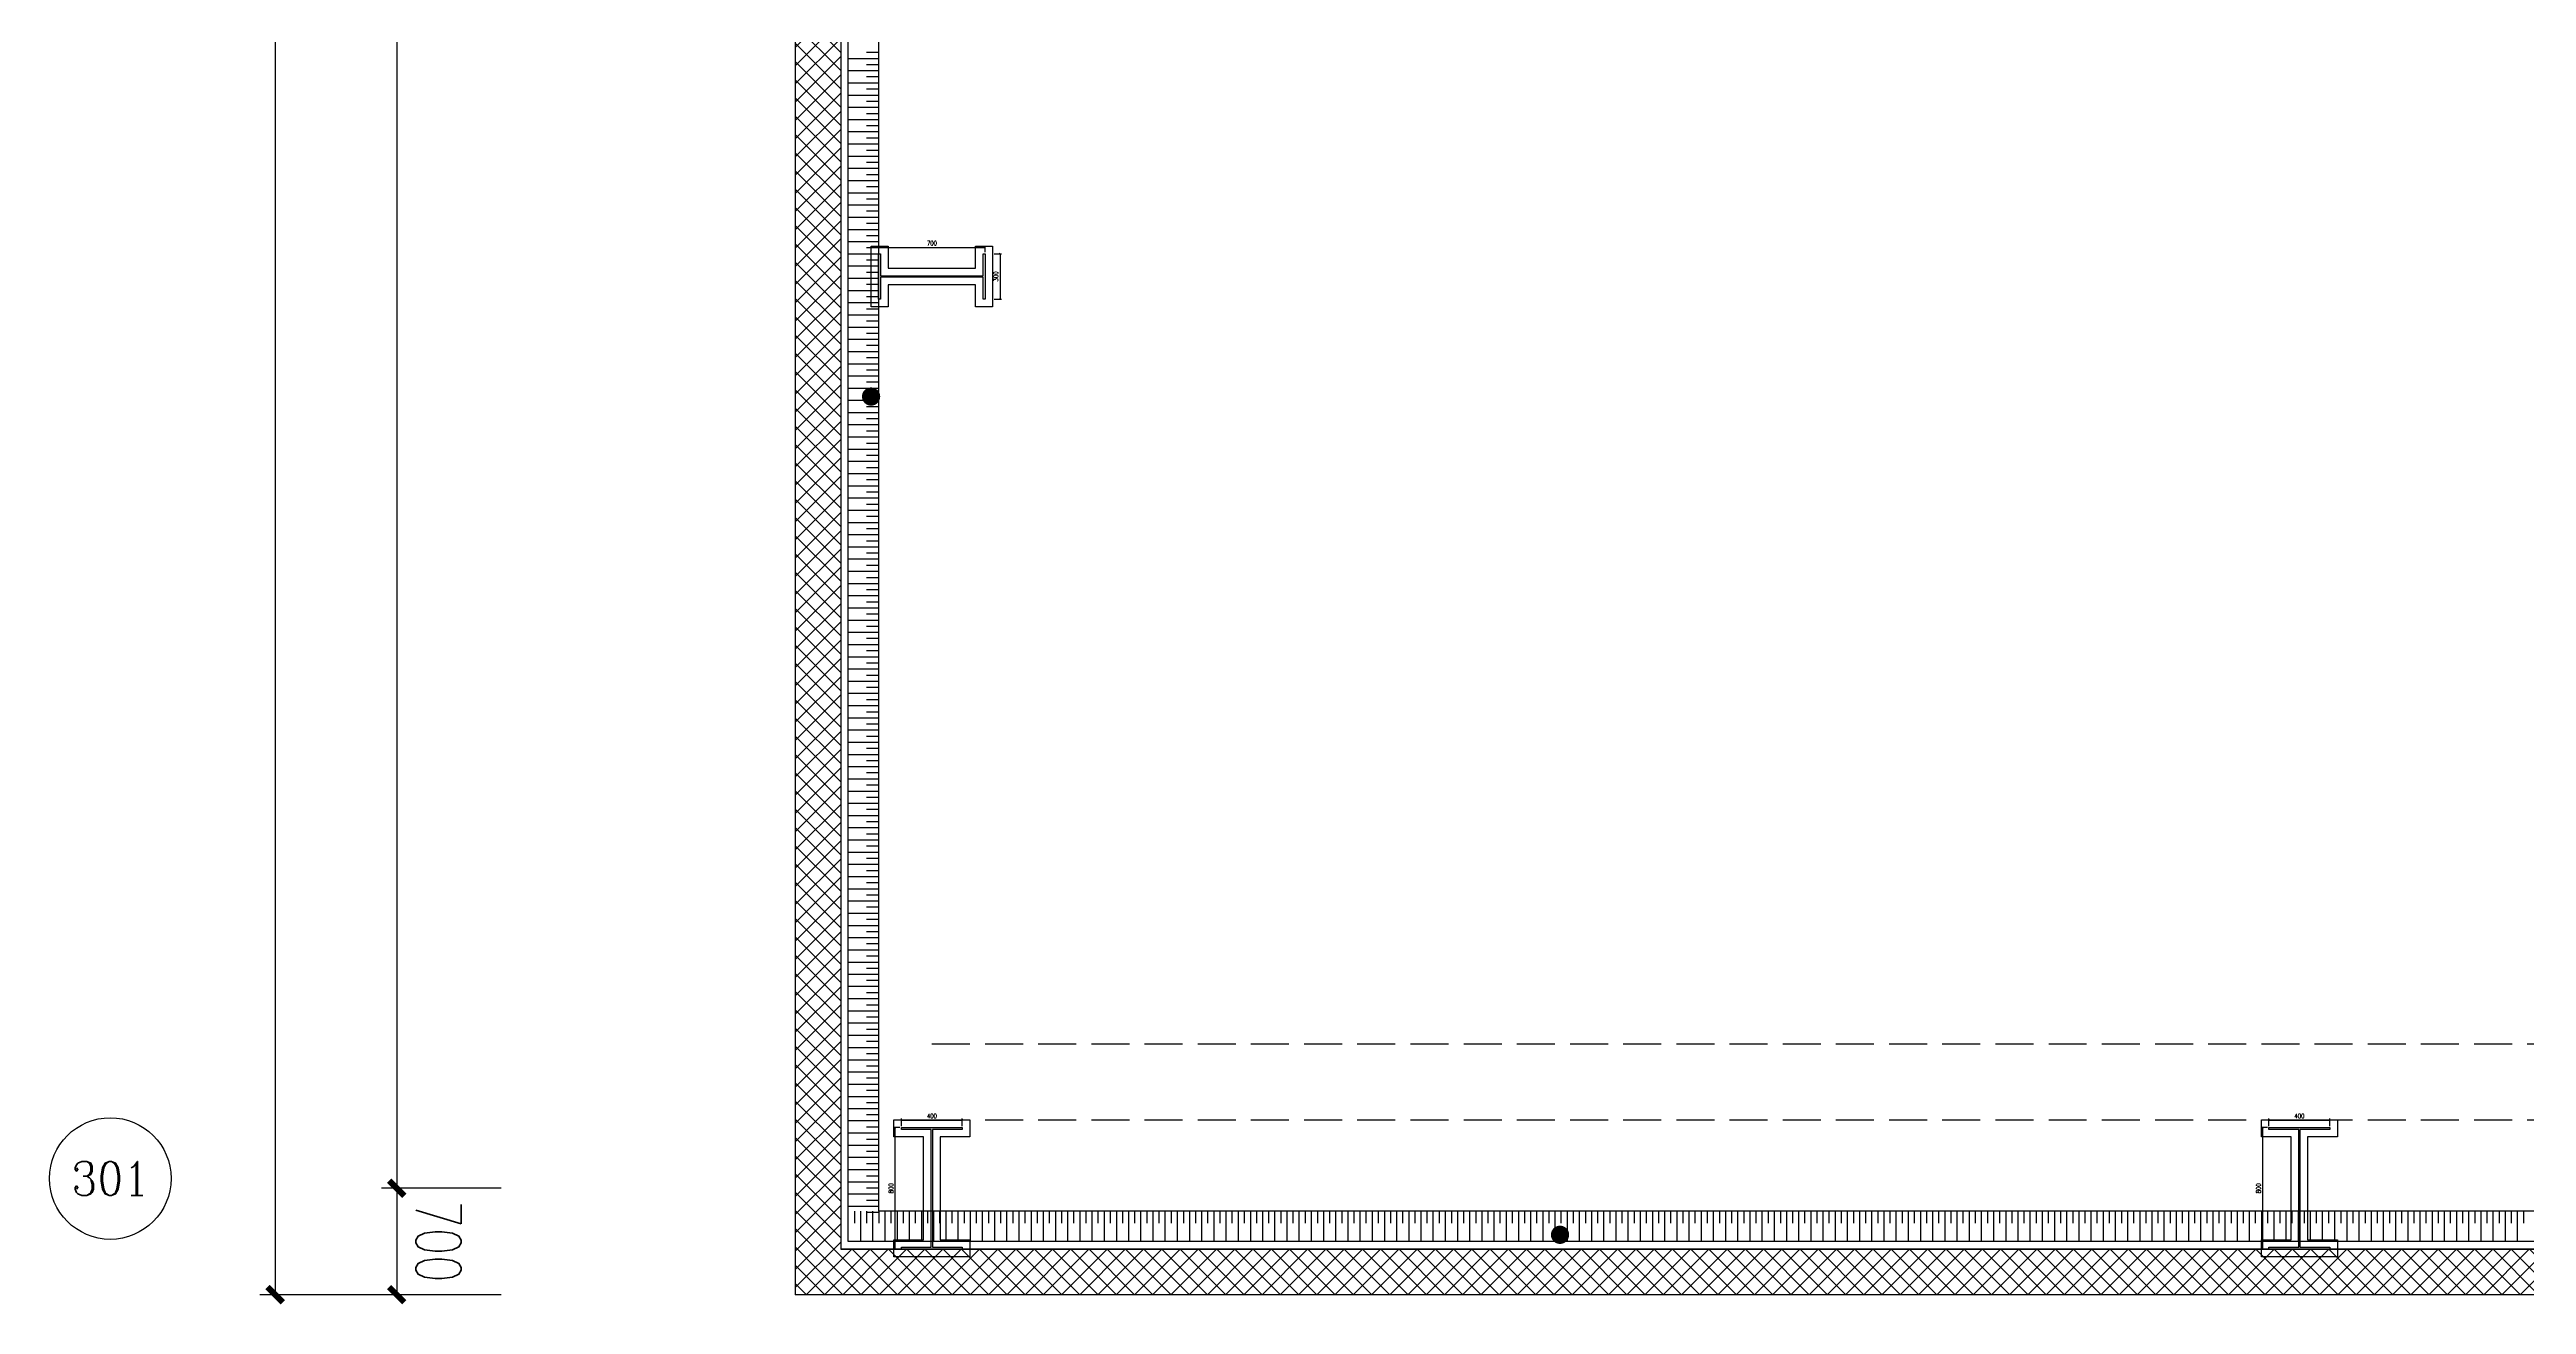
# Model space of a CAD drawing. Extents: x -474411 to 577939, y 0 to 1014176.
# Drawn here: x -318661 to -302360, y 548156 to 556413 of the extents above; entities that cross this region are included whole.
import ezdxf
from ezdxf.enums import TextEntityAlignment as Align

# ---------------------------------------------------------------- set-up
doc = ezdxf.new("R2010")
doc.units = 0
doc.header["$LTSCALE"] = 1000
doc.header["$MEASUREMENT"] = 0
doc.linetypes.add('DASH', pattern=[0.35, 0.25, -0.1])
doc.layers.get('Defpoints').update_dxf_attribs({"color": 210})
for name, color, linetype in [('A-AXIS-D', 1, 'Continuous'), ('A-AXIS-DP', 126, 'Continuous'), ('A-HATCH-2', 251, 'Continuous'), ('A-LIN-V', 9, 'Continuous'), ('A-WINDOW', 140, 'Continuous'), ('AS-COLN', 6, 'Continuous'), ('AS-WALL', 40, 'Continuous'), ('AS-结构边线层', 200, 'Continuous'), ('DIM_SYMB', 3, 'Continuous'), ('PUB_HATCH', 8, 'Continuous'), ('PUB_TEXT', 7, 'Continuous')]:
    doc.layers.add(name, color=color, linetype=linetype)
doc.styles.add('_TCH_AXIS', font='COMPLEX', dxfattribs={"bigfont": 'GBCBIG'})
doc.styles.add('_TCH_DIM_T3', font='SIMPLEX', dxfattribs={"width": 0.705882, "bigfont": 'GBCBIG'})
doc.styles.add('A-DIM_T3', font='SIMPLEX', dxfattribs={"width": 0.705882, "bigfont": 'GBCBIG'})
doc.dimstyles.new('_TCH_ARCH&&10', dxfattribs={"dimtxt": 29.75, "dimasz": 10, "dimexe": 10, "dimexo": 10, "dimgap": 12.625, "dimtad": 1, "dimdec": 0, "dimzin": 0, "dimdsep": 46, "dimtxsty": '_TCH_DIM_T3', "dimblk": 'ARCHTICK', "dimcen": 0.09, "dimclrt": 7, "dimazin": 2, "dimtfac": 1, "dimtdec": 0, "dimtix": 1, "dimtmove": 2, "dimatfit": 3, "dimfxl": 0, "dimtolj": 1, "dimtzin": 0, "dimarcsym": 0})
doc.dimstyles.new('A-DIM&&100', dxfattribs={"dimtxt": 297.5, "dimasz": 100, "dimexe": 100, "dimexo": 100, "dimgap": 126.25, "dimtad": 1, "dimdec": 0, "dimzin": 0, "dimdsep": 46, "dimtxsty": 'A-DIM_T3', "dimblk": 'ARCHTICK', "dimcen": 0.09, "dimclrt": 7, "dimazin": 2, "dimtfac": 1, "dimtdec": 0, "dimtix": 1, "dimtmove": 2, "dimatfit": 3, "dimfxl": 0, "dimtolj": 1, "dimtzin": 0, "dimarcsym": 0})
pattern_1 = [(45, (60, 0), (-60.000061, 60.000061), []), (135, (60, 0), (-60.000061, -60.000061), [])]

# ---------------------------------------------------------------- blocks, each defined once
blk = doc.blocks.new('43243')
at = {"layer": 'AS-结构边线层', "color": 8}
blk.add_lwpolyline([(-295987, 621120), (-313454, 567286), (-313454, 548520), (-281454, 548520), (-281454, 549070), (-279354, 549070), (-279354, 548520), (-277514, 548520), (-277514, 548350), (-263994, 548350), (-263994, 548520), (-254454, 548520), (-254454, 549070), (-252354, 549070)], dxfattribs=at)
blk = doc.blocks.new('4324324')
at = {"layer": 'A-HATCH-2', "linetype": 'DASH'}
for p, q in [((-312854, 549870), (-138054, 549870)), ((-312854, 549370), (-138054, 549370))]:
    blk.add_line(p, q, dxfattribs=at)
blk = doc.blocks.new('_ArchTick')
at = {"color": 0, "linetype": 'ByBlock', "const_width": 0.4}
blk.add_lwpolyline([(-0.5, -0.5), (0.5, 0.5)], dxfattribs=at)
blk = doc.blocks.new('*D1325')
at = {"layer": 'A-AXIS-DP', "color": 0, "lineweight": -2}
for p, q in [((-304054, 549330), (-304054, 549379)), ((-304054, 549369), (-303654, 549369)), ((-303654, 549330), (-303654, 549379))]:
    blk.add_line(p, q, dxfattribs=at)
at = {"layer": 'Defpoints', "color": 0}
for p in [(-303654, 549369), (-304054, 549320), (-303654, 549320)]:
    blk.add_point(p, dxfattribs=at)
at = {"layer": 'A-AXIS-DP', "color": 0, "lineweight": -2, "xscale": 10, "yscale": 10, "zscale": 10, "rotation": 180}
blk.add_blockref('_ArchTick', (-304054, 549369), dxfattribs=at)
at = {"layer": 'A-AXIS-DP', "color": 0, "lineweight": -2, "xscale": 10, "yscale": 10, "zscale": 10}
blk.add_blockref('_ArchTick', (-303654, 549369), dxfattribs=at)
at = {"layer": 'A-AXIS-DP', "color": 7, "insert": (-303854, 549396), "char_height": 29.8, "attachment_point": 5, "style": '_TCH_DIM_T3'}
blk.add_mtext('\\A1;400', dxfattribs=at)
blk = doc.blocks.new('*D1326')
at = {"layer": 'A-AXIS-DP', "color": 0, "lineweight": -2}
for p, q in [((-304064, 549320), (-304105, 549320)), ((-304095, 548520), (-304095, 549320)), ((-304064, 548520), (-304105, 548520))]:
    blk.add_line(p, q, dxfattribs=at)
at = {"layer": 'Defpoints', "color": 0}
for p in [(-304095, 549320), (-304054, 549320), (-304054, 548520)]:
    blk.add_point(p, dxfattribs=at)
at = {"layer": 'A-AXIS-DP', "color": 0, "lineweight": -2, "xscale": 10, "yscale": 10, "zscale": 10}
for p, rotation in [((-304095, 549320), 90), ((-304095, 548520), 270)]:
    blk.add_blockref('_ArchTick', p, dxfattribs=dict(at, rotation=rotation))
at = {"layer": 'A-AXIS-DP', "color": 7, "insert": (-304123, 548920), "char_height": 29.8, "attachment_point": 5, "rotation": 90, "style": '_TCH_DIM_T3'}
blk.add_mtext('\\A1;800', dxfattribs=at)
blk = doc.blocks.new('*D1329')
at = {"layer": 'A-AXIS-DP', "color": 0, "lineweight": -2}
for p, q in [((-313054, 549330), (-313054, 549379)), ((-313054, 549369), (-312654, 549369)), ((-312654, 549330), (-312654, 549379))]:
    blk.add_line(p, q, dxfattribs=at)
at = {"layer": 'Defpoints', "color": 0}
for p in [(-312654, 549369), (-313054, 549320), (-312654, 549320)]:
    blk.add_point(p, dxfattribs=at)
at = {"layer": 'A-AXIS-DP', "color": 0, "lineweight": -2, "xscale": 10, "yscale": 10, "zscale": 10, "rotation": 180}
blk.add_blockref('_ArchTick', (-313054, 549369), dxfattribs=at)
at = {"layer": 'A-AXIS-DP', "color": 0, "lineweight": -2, "xscale": 10, "yscale": 10, "zscale": 10}
blk.add_blockref('_ArchTick', (-312654, 549369), dxfattribs=at)
at = {"layer": 'A-AXIS-DP', "color": 7, "insert": (-312854, 549396), "char_height": 29.8, "attachment_point": 5, "style": '_TCH_DIM_T3'}
blk.add_mtext('\\A1;400', dxfattribs=at)
blk = doc.blocks.new('*D1330')
at = {"layer": 'A-AXIS-DP', "color": 0, "lineweight": -2}
for p, q in [((-313064, 549320), (-313105, 549320)), ((-313095, 548520), (-313095, 549320)), ((-313064, 548520), (-313105, 548520))]:
    blk.add_line(p, q, dxfattribs=at)
at = {"layer": 'Defpoints', "color": 0}
for p in [(-313095, 549320), (-313054, 549320), (-313054, 548520)]:
    blk.add_point(p, dxfattribs=at)
at = {"layer": 'A-AXIS-DP', "color": 0, "lineweight": -2, "xscale": 10, "yscale": 10, "zscale": 10}
for p, rotation in [((-313095, 549320), 90), ((-313095, 548520), 270)]:
    blk.add_blockref('_ArchTick', p, dxfattribs=dict(at, rotation=rotation))
at = {"layer": 'A-AXIS-DP', "color": 7, "insert": (-313123, 548920), "char_height": 29.8, "attachment_point": 5, "rotation": 90, "style": '_TCH_DIM_T3'}
blk.add_mtext('\\A1;800', dxfattribs=at)
blk = doc.blocks.new('*D1351')
at = {"layer": 'A-AXIS-DP', "color": 0, "lineweight": -2}
for p, q in [((-312444, 555070), (-312395, 555070)), ((-312405, 555070), (-312405, 554770)), ((-312444, 554770), (-312395, 554770))]:
    blk.add_line(p, q, dxfattribs=at)
at = {"layer": 'Defpoints', "color": 0}
for p in [(-312454, 555070), (-312454, 554770), (-312405, 554770)]:
    blk.add_point(p, dxfattribs=at)
at = {"layer": 'A-AXIS-DP', "color": 0, "lineweight": -2, "xscale": 10, "yscale": 10, "zscale": 10}
for p, rotation in [((-312405, 555070), 90), ((-312405, 554770), 270)]:
    blk.add_blockref('_ArchTick', p, dxfattribs=dict(at, rotation=rotation))
at = {"layer": 'A-AXIS-DP', "color": 7, "insert": (-312433, 554920), "char_height": 29.8, "attachment_point": 5, "rotation": 90, "style": '_TCH_DIM_T3'}
blk.add_mtext('\\A1;300', dxfattribs=at)
blk = doc.blocks.new('*D1352')
at = {"layer": 'A-AXIS-DP', "color": 0, "lineweight": -2}
for p, q in [((-313204, 555080), (-313204, 555121)), ((-313204, 555111), (-312504, 555111)), ((-312504, 555080), (-312504, 555121))]:
    blk.add_line(p, q, dxfattribs=at)
at = {"layer": 'Defpoints', "color": 0}
for p in [(-313204, 555070), (-312504, 555111), (-312504, 555070)]:
    blk.add_point(p, dxfattribs=at)
at = {"layer": 'A-AXIS-DP', "color": 0, "lineweight": -2, "xscale": 10, "yscale": 10, "zscale": 10, "rotation": 180}
blk.add_blockref('_ArchTick', (-313204, 555111), dxfattribs=at)
at = {"layer": 'A-AXIS-DP', "color": 0, "lineweight": -2, "xscale": 10, "yscale": 10, "zscale": 10}
blk.add_blockref('_ArchTick', (-312504, 555111), dxfattribs=at)
at = {"layer": 'A-AXIS-DP', "color": 7, "insert": (-312854, 555139), "char_height": 29.8, "attachment_point": 5, "style": '_TCH_DIM_T3'}
blk.add_mtext('\\A1;700', dxfattribs=at)
blk = doc.blocks.new('34242343243')
at = {"color": 8}
for p, q in [((-313204, 556393), (-313284, 556393)), ((-313204, 556353), (-313404, 556353)), ((-313204, 556273), (-313404, 556273)), ((-313204, 556313), (-313284, 556313)), ((-313204, 556233), (-313284, 556233)), ((-313204, 556192), (-313404, 556192)), ((-313204, 556112), (-313404, 556112)), ((-313204, 556152), (-313284, 556152)), ((-313204, 556072), (-313284, 556072)), ((-313204, 556032), (-313404, 556032)), ((-313204, 555951), (-313404, 555951)), ((-313204, 555991), (-313284, 555991)), ((-313204, 555911), (-313284, 555911)), ((-313204, 555871), (-313404, 555871)), ((-313204, 555791), (-313404, 555791)), ((-313204, 555831), (-313284, 555831)), ((-313204, 555750), (-313284, 555750)), ((-313204, 555710), (-313404, 555710)), ((-313204, 555630), (-313404, 555630)), ((-313204, 555670), (-313284, 555670)), ((-313204, 555590), (-313284, 555590)), ((-313204, 555550), (-313404, 555550)), ((-313204, 555469), (-313404, 555469)), ((-313204, 555389), (-313404, 555389)), ((-313204, 555509), (-313284, 555509)), ((-313204, 555429), (-313284, 555429)), ((-313204, 555309), (-313404, 555309)), ((-313204, 555228), (-313404, 555228)), ((-313204, 555349), (-313284, 555349)), ((-313204, 555268), (-313284, 555268)), ((-313204, 555148), (-313404, 555148)), ((-313204, 555067), (-313404, 555067)), ((-313204, 555188), (-313284, 555188)), ((-313204, 555108), (-313284, 555108)), ((-313204, 554987), (-313404, 554987)), ((-313204, 554907), (-313404, 554907)), ((-313204, 555027), (-313284, 555027)), ((-313204, 554947), (-313284, 554947)), ((-313204, 554826), (-313404, 554826)), ((-313204, 554746), (-313404, 554746)), ((-313204, 554867), (-313284, 554867)), ((-313204, 554786), (-313284, 554786)), ((-313204, 554666), (-313404, 554666)), ((-313204, 554585), (-313404, 554585)), ((-313204, 554706), (-313284, 554706)), ((-313204, 554626), (-313284, 554626)), ((-313204, 554505), (-313404, 554505)), ((-313204, 554425), (-313404, 554425)), ((-313204, 554545), (-313284, 554545)), ((-313204, 554465), (-313284, 554465)), ((-313204, 554344), (-313404, 554344)), ((-313204, 554264), (-313404, 554264)), ((-313204, 554385), (-313284, 554385)), ((-313204, 554304), (-313284, 554304)), ((-313204, 554184), (-313404, 554184)), ((-313204, 554103), (-313404, 554103)), ((-313204, 554224), (-313284, 554224)), ((-313204, 554143), (-313284, 554143)), ((-313204, 554023), (-313404, 554023)), ((-313204, 553943), (-313404, 553943)), ((-313204, 554063), (-313284, 554063)), ((-313204, 553983), (-313284, 553983)), ((-313204, 553862), (-313404, 553862)), ((-313204, 553782), (-313404, 553782)), ((-313204, 553902), (-313284, 553902)), ((-313204, 553822), (-313284, 553822)), ((-313204, 553702), (-313404, 553702)), ((-313204, 553621), (-313404, 553621)), ((-313204, 553742), (-313284, 553742)), ((-313204, 553661), (-313284, 553661)), ((-313204, 553541), (-313404, 553541)), ((-313204, 553461), (-313404, 553461)), ((-313204, 553581), (-313284, 553581)), ((-313204, 553501), (-313284, 553501)), ((-313204, 553380), (-313404, 553380)), ((-313204, 553300), (-313404, 553300)), ((-313204, 553420), (-313284, 553420)), ((-313204, 553340), (-313284, 553340)), ((-313204, 553219), (-313404, 553219)), ((-313204, 553139), (-313404, 553139)), ((-313204, 553260), (-313284, 553260)), ((-313204, 553179), (-313284, 553179)), ((-313204, 553059), (-313404, 553059)), ((-313204, 552978), (-313404, 552978)), ((-313204, 553099), (-313284, 553099)), ((-313204, 553019), (-313284, 553019)), ((-313204, 552898), (-313404, 552898)), ((-313204, 552818), (-313404, 552818)), ((-313204, 552938), (-313284, 552938)), ((-313204, 552858), (-313284, 552858)), ((-313204, 552737), (-313404, 552737)), ((-313204, 552657), (-313404, 552657)), ((-313204, 552778), (-313284, 552778)), ((-313204, 552697), (-313284, 552697)), ((-313204, 552577), (-313404, 552577)), ((-313204, 552496), (-313404, 552496)), ((-313204, 552617), (-313284, 552617)), ((-313204, 552537), (-313284, 552537)), ((-313204, 552456), (-313284, 552456)), ((-313204, 552416), (-313404, 552416)), ((-313204, 552336), (-313404, 552336)), ((-313204, 552376), (-313284, 552376)), ((-313204, 552295), (-313284, 552295)), ((-313204, 552255), (-313404, 552255)), ((-313204, 552175), (-313404, 552175)), ((-313204, 552215), (-313284, 552215)), ((-313204, 552135), (-313284, 552135)), ((-313204, 552095), (-313404, 552095)), ((-313204, 552014), (-313404, 552014)), ((-313204, 552054), (-313284, 552054)), ((-313204, 551974), (-313284, 551974)), ((-313204, 551934), (-313404, 551934)), ((-313204, 551854), (-313404, 551854)), ((-313204, 551894), (-313284, 551894)), ((-313204, 551813), (-313284, 551813)), ((-313204, 551773), (-313404, 551773)), ((-313204, 551693), (-313404, 551693)), ((-313204, 551733), (-313284, 551733)), ((-313204, 551653), (-313284, 551653)), ((-313204, 551612), (-313404, 551612)), ((-313204, 551532), (-313404, 551532)), ((-313204, 551572), (-313284, 551572)), ((-313204, 551492), (-313284, 551492)), ((-313204, 551452), (-313404, 551452)), ((-313204, 551371), (-313404, 551371)), ((-313204, 551412), (-313284, 551412)), ((-313204, 551331), (-313284, 551331)), ((-313204, 551291), (-313404, 551291)), ((-313204, 551211), (-313404, 551211)), ((-313204, 551251), (-313284, 551251)), ((-313204, 551171), (-313284, 551171)), ((-313204, 551130), (-313404, 551130)), ((-313204, 551050), (-313404, 551050)), ((-313204, 551090), (-313284, 551090)), ((-313204, 551010), (-313284, 551010)), ((-313204, 550970), (-313404, 550970)), ((-313204, 550889), (-313404, 550889)), ((-313204, 550930), (-313284, 550930)), ((-313204, 550849), (-313284, 550849)), ((-313204, 550809), (-313404, 550809)), ((-313204, 550729), (-313404, 550729)), ((-313204, 550769), (-313284, 550769)), ((-313204, 550688), (-313284, 550688)), ((-313204, 550648), (-313404, 550648)), ((-313204, 550568), (-313404, 550568)), ((-313204, 550608), (-313284, 550608)), ((-313204, 550528), (-313284, 550528)), ((-313204, 550488), (-313404, 550488)), ((-313204, 550407), (-313404, 550407)), ((-313204, 550447), (-313284, 550447)), ((-313204, 550367), (-313284, 550367)), ((-313204, 550327), (-313404, 550327)), ((-313204, 550247), (-313404, 550247)), ((-313204, 550287), (-313284, 550287)), ((-313204, 550206), (-313284, 550206)), ((-313204, 550166), (-313404, 550166)), ((-313204, 550086), (-313404, 550086)), ((-313204, 550126), (-313284, 550126)), ((-313204, 550046), (-313284, 550046)), ((-313204, 550006), (-313404, 550006)), ((-313204, 549925), (-313404, 549925)), ((-313204, 549965), (-313284, 549965)), ((-313204, 549885), (-313284, 549885)), ((-313204, 549845), (-313404, 549845)), ((-313204, 549764), (-313404, 549764)), ((-313204, 549684), (-313404, 549684)), ((-313204, 549805), (-313284, 549805)), ((-313204, 549724), (-313284, 549724)), ((-313204, 549604), (-313404, 549604)), ((-313204, 549523), (-313404, 549523)), ((-313204, 549644), (-313284, 549644)), ((-313204, 549564), (-313284, 549564)), ((-313204, 549443), (-313404, 549443)), ((-313204, 549363), (-313404, 549363)), ((-313204, 549483), (-313284, 549483)), ((-313204, 549403), (-313284, 549403)), ((-313204, 549282), (-313404, 549282)), ((-313204, 549202), (-313404, 549202)), ((-313204, 549323), (-313284, 549323)), ((-313204, 549242), (-313284, 549242)), ((-313204, 549122), (-313404, 549122)), ((-313204, 549041), (-313404, 549041)), ((-313204, 549162), (-313284, 549162)), ((-313204, 549082), (-313284, 549082)), ((-313204, 548961), (-313404, 548961)), ((-313204, 548881), (-313404, 548881)), ((-313204, 549001), (-313284, 549001)), ((-313204, 548921), (-313284, 548921)), ((-313204, 548800), (-313404, 548800)), ((-313364, 548770), (-313364, 548690)), ((-313324, 548770), (-313324, 548570)), ((-313204, 548840), (-313284, 548840)), ((-313284, 548770), (-313284, 548690)), ((-313204, 548760), (-313284, 548760)), ((-313244, 548770), (-313244, 548570)), ((-313204, 548770), (-313204, 548690)), ((-313164, 548770), (-313164, 548570)), ((-313124, 548770), (-313124, 548690)), ((-313083, 548770), (-313083, 548570)), ((-313043, 548770), (-313043, 548690)), ((-313003, 548770), (-313003, 548570)), ((-312963, 548770), (-312963, 548690)), ((-312923, 548770), (-312923, 548570)), ((-312883, 548770), (-312883, 548690)), ((-312843, 548770), (-312843, 548570)), ((-312803, 548770), (-312803, 548690)), ((-312763, 548770), (-312763, 548570)), ((-312723, 548770), (-312723, 548690)), ((-312683, 548770), (-312683, 548570)), ((-312642, 548770), (-312642, 548690)), ((-312602, 548770), (-312602, 548570)), ((-312562, 548770), (-312562, 548690)), ((-312522, 548770), (-312522, 548570)), ((-312482, 548770), (-312482, 548690)), ((-312442, 548770), (-312442, 548570)), ((-312402, 548770), (-312402, 548690)), ((-312362, 548770), (-312362, 548570)), ((-312322, 548770), (-312322, 548690)), ((-312282, 548770), (-312282, 548570)), ((-312242, 548770), (-312242, 548690)), ((-312201, 548770), (-312201, 548570)), ((-312161, 548770), (-312161, 548690)), ((-312121, 548770), (-312121, 548570)), ((-312081, 548770), (-312081, 548690)), ((-312041, 548770), (-312041, 548570)), ((-312001, 548770), (-312001, 548690)), ((-311961, 548770), (-311961, 548570)), ((-311921, 548770), (-311921, 548690)), ((-311881, 548770), (-311881, 548570)), ((-311841, 548770), (-311841, 548690)), ((-311801, 548770), (-311801, 548570)), ((-311761, 548770), (-311761, 548690)), ((-311720, 548770), (-311720, 548570)), ((-311680, 548770), (-311680, 548690)), ((-311640, 548770), (-311640, 548570)), ((-311600, 548770), (-311600, 548690)), ((-311560, 548770), (-311560, 548570)), ((-311520, 548770), (-311520, 548690)), ((-311480, 548770), (-311480, 548570)), ((-311440, 548770), (-311440, 548690)), ((-311400, 548770), (-311400, 548570)), ((-311360, 548770), (-311360, 548690)), ((-311320, 548770), (-311320, 548570)), ((-311279, 548770), (-311279, 548690)), ((-311239, 548770), (-311239, 548570)), ((-311199, 548770), (-311199, 548690)), ((-311159, 548770), (-311159, 548570)), ((-311119, 548770), (-311119, 548690)), ((-311079, 548770), (-311079, 548570)), ((-311039, 548770), (-311039, 548690)), ((-310999, 548770), (-310999, 548570)), ((-310959, 548770), (-310959, 548690)), ((-310919, 548770), (-310919, 548570)), ((-310879, 548770), (-310879, 548690)), ((-310838, 548770), (-310838, 548570)), ((-310798, 548770), (-310798, 548690)), ((-310758, 548770), (-310758, 548570)), ((-310718, 548770), (-310718, 548690)), ((-310678, 548770), (-310678, 548570)), ((-310638, 548770), (-310638, 548690)), ((-310598, 548770), (-310598, 548570)), ((-310558, 548770), (-310558, 548690)), ((-310518, 548770), (-310518, 548570)), ((-310478, 548770), (-310478, 548690)), ((-310438, 548770), (-310438, 548570)), ((-310397, 548770), (-310397, 548690)), ((-310357, 548770), (-310357, 548570)), ((-310317, 548770), (-310317, 548690)), ((-310277, 548770), (-310277, 548570)), ((-310237, 548770), (-310237, 548690)), ((-310197, 548770), (-310197, 548570)), ((-310157, 548770), (-310157, 548690)), ((-310117, 548770), (-310117, 548570)), ((-310077, 548770), (-310077, 548690)), ((-310037, 548770), (-310037, 548570)), ((-309997, 548770), (-309997, 548690)), ((-309956, 548770), (-309956, 548570)), ((-309916, 548770), (-309916, 548690)), ((-309876, 548770), (-309876, 548570)), ((-309836, 548770), (-309836, 548690)), ((-309796, 548770), (-309796, 548570)), ((-309756, 548770), (-309756, 548690)), ((-309716, 548770), (-309716, 548570)), ((-309676, 548770), (-309676, 548690)), ((-309636, 548770), (-309636, 548570)), ((-309596, 548770), (-309596, 548690)), ((-309556, 548770), (-309556, 548570)), ((-309516, 548770), (-309516, 548690)), ((-309475, 548770), (-309475, 548570)), ((-309435, 548770), (-309435, 548690)), ((-309395, 548770), (-309395, 548570)), ((-309355, 548770), (-309355, 548690)), ((-309315, 548770), (-309315, 548570)), ((-309275, 548770), (-309275, 548690)), ((-309235, 548770), (-309235, 548570)), ((-309195, 548770), (-309195, 548690)), ((-309155, 548770), (-309155, 548570)), ((-309115, 548770), (-309115, 548690)), ((-309075, 548770), (-309075, 548570)), ((-309034, 548770), (-309034, 548690)), ((-308994, 548770), (-308994, 548570)), ((-308954, 548770), (-308954, 548690)), ((-308914, 548770), (-308914, 548570)), ((-308874, 548770), (-308874, 548690)), ((-308834, 548770), (-308834, 548570)), ((-308794, 548770), (-308794, 548690)), ((-308754, 548770), (-308754, 548570)), ((-308714, 548770), (-308714, 548690)), ((-308674, 548770), (-308674, 548570)), ((-308634, 548770), (-308634, 548690)), ((-308593, 548770), (-308593, 548570)), ((-308553, 548770), (-308553, 548690)), ((-308513, 548770), (-308513, 548570)), ((-308473, 548770), (-308473, 548690)), ((-308433, 548770), (-308433, 548570)), ((-308393, 548770), (-308393, 548690)), ((-308353, 548770), (-308353, 548570)), ((-308313, 548770), (-308313, 548690)), ((-308273, 548770), (-308273, 548570)), ((-308233, 548770), (-308233, 548690)), ((-308193, 548770), (-308193, 548570)), ((-308152, 548770), (-308152, 548690)), ((-308112, 548770), (-308112, 548570)), ((-308072, 548770), (-308072, 548690)), ((-308032, 548770), (-308032, 548570)), ((-307992, 548770), (-307992, 548690)), ((-307952, 548770), (-307952, 548570)), ((-307912, 548770), (-307912, 548690)), ((-307872, 548770), (-307872, 548570)), ((-307832, 548770), (-307832, 548690)), ((-307792, 548770), (-307792, 548570)), ((-307752, 548770), (-307752, 548690)), ((-307711, 548770), (-307711, 548570)), ((-307671, 548770), (-307671, 548690)), ((-307631, 548770), (-307631, 548570)), ((-307591, 548770), (-307591, 548690)), ((-307551, 548770), (-307551, 548570)), ((-307511, 548770), (-307511, 548690)), ((-307471, 548770), (-307471, 548570)), ((-307431, 548770), (-307431, 548690)), ((-307391, 548770), (-307391, 548570)), ((-307351, 548770), (-307351, 548690)), ((-307311, 548770), (-307311, 548570)), ((-307270, 548770), (-307270, 548690)), ((-307230, 548770), (-307230, 548570)), ((-307190, 548770), (-307190, 548690)), ((-307150, 548770), (-307150, 548570)), ((-307110, 548770), (-307110, 548690)), ((-307070, 548770), (-307070, 548570)), ((-307030, 548770), (-307030, 548690)), ((-306990, 548770), (-306990, 548570)), ((-306950, 548770), (-306950, 548690)), ((-306910, 548770), (-306910, 548570)), ((-306870, 548770), (-306870, 548690)), ((-306830, 548770), (-306830, 548570)), ((-306789, 548770), (-306789, 548690)), ((-306749, 548770), (-306749, 548570)), ((-306709, 548770), (-306709, 548690)), ((-306669, 548770), (-306669, 548570)), ((-306629, 548770), (-306629, 548690)), ((-306589, 548770), (-306589, 548570)), ((-306549, 548770), (-306549, 548690)), ((-306509, 548770), (-306509, 548570)), ((-306469, 548770), (-306469, 548690)), ((-306429, 548770), (-306429, 548570)), ((-306389, 548770), (-306389, 548690)), ((-306348, 548770), (-306348, 548570)), ((-306308, 548770), (-306308, 548690)), ((-306268, 548770), (-306268, 548570)), ((-306228, 548770), (-306228, 548690)), ((-306188, 548770), (-306188, 548570)), ((-306148, 548770), (-306148, 548690)), ((-306108, 548770), (-306108, 548570)), ((-306068, 548770), (-306068, 548690)), ((-306028, 548770), (-306028, 548570)), ((-305988, 548770), (-305988, 548690)), ((-305948, 548770), (-305948, 548570)), ((-305907, 548770), (-305907, 548690)), ((-305867, 548770), (-305867, 548570)), ((-305827, 548770), (-305827, 548690)), ((-305787, 548770), (-305787, 548570)), ((-305747, 548770), (-305747, 548690)), ((-305707, 548770), (-305707, 548570)), ((-305667, 548770), (-305667, 548690)), ((-305627, 548770), (-305627, 548570)), ((-305587, 548770), (-305587, 548690)), ((-305547, 548770), (-305547, 548570)), ((-305507, 548770), (-305507, 548690)), ((-305466, 548770), (-305466, 548570)), ((-305426, 548770), (-305426, 548690)), ((-305386, 548770), (-305386, 548570)), ((-305346, 548770), (-305346, 548690)), ((-305306, 548770), (-305306, 548570)), ((-305266, 548770), (-305266, 548690)), ((-305226, 548770), (-305226, 548570)), ((-305186, 548770), (-305186, 548690)), ((-305146, 548770), (-305146, 548570)), ((-305106, 548770), (-305106, 548690)), ((-305066, 548770), (-305066, 548570)), ((-305025, 548770), (-305025, 548690)), ((-304985, 548770), (-304985, 548570)), ((-304945, 548770), (-304945, 548690)), ((-304905, 548770), (-304905, 548570)), ((-304865, 548770), (-304865, 548690)), ((-304825, 548770), (-304825, 548570)), ((-304785, 548770), (-304785, 548690)), ((-304745, 548770), (-304745, 548570)), ((-304705, 548770), (-304705, 548690)), ((-304665, 548770), (-304665, 548570)), ((-304625, 548770), (-304625, 548690)), ((-304584, 548770), (-304584, 548570)), ((-304544, 548770), (-304544, 548690)), ((-304504, 548770), (-304504, 548570)), ((-304464, 548770), (-304464, 548690)), ((-304424, 548770), (-304424, 548570)), ((-304384, 548770), (-304384, 548690)), ((-304344, 548770), (-304344, 548570)), ((-304304, 548770), (-304304, 548690)), ((-304264, 548770), (-304264, 548570)), ((-304224, 548770), (-304224, 548690)), ((-304184, 548770), (-304184, 548570)), ((-304144, 548770), (-304144, 548690)), ((-304103, 548770), (-304103, 548570)), ((-304063, 548770), (-304063, 548690)), ((-304023, 548770), (-304023, 548570)), ((-303983, 548770), (-303983, 548690)), ((-303943, 548770), (-303943, 548570)), ((-303903, 548770), (-303903, 548690)), ((-303863, 548770), (-303863, 548570)), ((-303823, 548770), (-303823, 548690)), ((-303783, 548770), (-303783, 548570)), ((-303743, 548770), (-303743, 548690)), ((-303703, 548770), (-303703, 548570)), ((-303662, 548770), (-303662, 548690)), ((-303622, 548770), (-303622, 548570)), ((-303582, 548770), (-303582, 548690)), ((-303542, 548770), (-303542, 548570)), ((-303502, 548770), (-303502, 548690)), ((-303462, 548770), (-303462, 548570)), ((-303422, 548770), (-303422, 548690)), ((-303382, 548770), (-303382, 548570)), ((-303342, 548770), (-303342, 548690)), ((-303302, 548770), (-303302, 548570)), ((-303262, 548770), (-303262, 548690)), ((-303221, 548770), (-303221, 548570)), ((-303181, 548770), (-303181, 548690)), ((-303141, 548770), (-303141, 548570)), ((-303101, 548770), (-303101, 548690)), ((-303061, 548770), (-303061, 548570)), ((-303021, 548770), (-303021, 548690)), ((-302981, 548770), (-302981, 548570)), ((-302941, 548770), (-302941, 548690)), ((-302901, 548770), (-302901, 548570)), ((-302861, 548770), (-302861, 548690)), ((-302821, 548770), (-302821, 548570)), ((-302780, 548770), (-302780, 548690)), ((-302740, 548770), (-302740, 548570)), ((-302700, 548770), (-302700, 548690)), ((-302660, 548770), (-302660, 548570)), ((-302620, 548770), (-302620, 548690)), ((-302580, 548770), (-302580, 548570)), ((-302540, 548770), (-302540, 548690)), ((-302500, 548770), (-302500, 548570)), ((-302460, 548770), (-302460, 548690)), ((-302420, 548770), (-302420, 548570)), ((-302380, 548770), (-302380, 548690))]:
    blk.add_line(p, q, dxfattribs=at)
at = {"layer": 'A-LIN-V', "color": 8}
for p, q in [((-313404, 548570), (-313404, 564870)), ((-313204, 548770), (-313204, 564870)), ((-282054, 548770), (-313204, 548770)), ((-282054, 548570), (-313404, 548570))]:
    blk.add_line(p, q, dxfattribs=at)
at = {"layer": 'Defpoints', "color": 8}
for p in [(-313204, 556353), (-313204, 556273), (-313204, 556192), (-313204, 556112), (-313204, 556032), (-313204, 555951), (-313204, 555871), (-313204, 555791), (-313204, 555710), (-313204, 555630), (-313204, 555550), (-313204, 555469), (-313204, 555389), (-313204, 555309), (-313204, 555228), (-313204, 555148), (-313204, 555067), (-313204, 554987), (-313204, 554907), (-313204, 554826), (-313204, 554746), (-313204, 554666), (-313204, 554585), (-313204, 554505), (-313204, 554425), (-313204, 554344), (-313204, 554264), (-313204, 554184), (-313204, 554103), (-313204, 554023), (-313204, 553943), (-313204, 553862), (-313204, 553782), (-313204, 553702), (-313204, 553621), (-313204, 553541), (-313204, 553461), (-313204, 553380), (-313204, 553300), (-313204, 553219), (-313204, 553139), (-313204, 553059), (-313204, 552978), (-313204, 552898), (-313204, 552818), (-313204, 552737), (-313204, 552657), (-313204, 552577), (-313204, 552496), (-313204, 552416), (-313204, 552336), (-313204, 552255), (-313204, 552175), (-313204, 552095), (-313204, 552014), (-313204, 551934), (-313204, 551854), (-313204, 551773), (-313204, 551693), (-313204, 551612), (-313204, 551532), (-313204, 551452), (-313204, 551371), (-313204, 551291), (-313204, 551211), (-313204, 551130), (-313204, 551050), (-313204, 550970), (-313204, 550889), (-313204, 550809), (-313204, 550729), (-313204, 550648), (-313204, 550568), (-313204, 550488), (-313204, 550407), (-313204, 550327), (-313204, 550247), (-313204, 550166), (-313204, 550086), (-313204, 550006), (-313204, 549925), (-313204, 549845), (-313204, 549764), (-313204, 549684), (-313204, 549604), (-313204, 549523), (-313204, 549443), (-313204, 549363), (-313204, 549282), (-313204, 549202), (-313204, 549122), (-313204, 549041), (-313204, 548961), (-313204, 548881), (-313404, 548770), (-313324, 548770), (-313244, 548770), (-313204, 548800), (-313204, 548720), (-313164, 548770), (-313083, 548770), (-313003, 548770), (-312923, 548770), (-312843, 548770), (-312763, 548770), (-312683, 548770), (-312602, 548770), (-312522, 548770), (-312442, 548770), (-312362, 548770), (-312282, 548770), (-312201, 548770), (-312121, 548770), (-312041, 548770), (-311961, 548770), (-311881, 548770), (-311801, 548770), (-311720, 548770), (-311640, 548770), (-311560, 548770), (-311480, 548770), (-311400, 548770), (-311320, 548770), (-311239, 548770), (-311159, 548770), (-311079, 548770), (-310999, 548770), (-310919, 548770), (-310838, 548770), (-310758, 548770), (-310678, 548770), (-310598, 548770), (-310518, 548770), (-310438, 548770), (-310357, 548770), (-310277, 548770), (-310197, 548770), (-310117, 548770), (-310037, 548770), (-309956, 548770), (-309876, 548770), (-309796, 548770), (-309716, 548770), (-309636, 548770), (-309556, 548770), (-309475, 548770), (-309395, 548770), (-309315, 548770), (-309235, 548770), (-309155, 548770), (-309075, 548770), (-308994, 548770), (-308914, 548770), (-308834, 548770), (-308754, 548770), (-308674, 548770), (-308593, 548770), (-308513, 548770), (-308433, 548770), (-308353, 548770), (-308273, 548770), (-308193, 548770), (-308112, 548770), (-308032, 548770), (-307952, 548770), (-307872, 548770), (-307792, 548770), (-307711, 548770), (-307631, 548770), (-307551, 548770), (-307471, 548770), (-307391, 548770), (-307311, 548770), (-307230, 548770), (-307150, 548770), (-307070, 548770), (-306990, 548770), (-306910, 548770), (-306830, 548770), (-306749, 548770), (-306669, 548770), (-306589, 548770), (-306509, 548770), (-306429, 548770), (-306348, 548770), (-306268, 548770), (-306188, 548770), (-306108, 548770), (-306028, 548770), (-305948, 548770), (-305867, 548770), (-305787, 548770), (-305707, 548770), (-305627, 548770), (-305547, 548770), (-305466, 548770), (-305386, 548770), (-305306, 548770), (-305226, 548770), (-305146, 548770), (-305066, 548770), (-304985, 548770), (-304905, 548770), (-304825, 548770), (-304745, 548770), (-304665, 548770), (-304584, 548770), (-304504, 548770), (-304424, 548770), (-304344, 548770), (-304264, 548770), (-304184, 548770), (-304103, 548770), (-304023, 548770), (-303943, 548770), (-303863, 548770), (-303783, 548770), (-303703, 548770), (-303622, 548770), (-303542, 548770), (-303462, 548770), (-303382, 548770), (-303302, 548770), (-303221, 548770), (-303141, 548770), (-303061, 548770), (-302981, 548770), (-302901, 548770), (-302821, 548770), (-302740, 548770), (-302660, 548770), (-302580, 548770), (-302500, 548770), (-302420, 548770)]:
    blk.add_point(p, dxfattribs=at)
blk = doc.blocks.new('*D594')
at = {"layer": 'A-AXIS-D', "color": 0, "lineweight": -2}
for p, q in [((-315689, 566870), (-316476, 566870)), ((-316376, 566870), (-316376, 548920)), ((-315689, 548920), (-316476, 548920))]:
    blk.add_line(p, q, dxfattribs=at)
at = {"layer": 'Defpoints', "color": 0}
for p in [(-315589, 566870), (-316376, 548920), (-315589, 548920)]:
    blk.add_point(p, dxfattribs=at)
at = {"layer": 'A-AXIS-D', "color": 0, "lineweight": -2, "xscale": 100, "yscale": 100, "zscale": 100}
for p, rotation in [((-316376, 566870), 90), ((-316376, 548920), 270)]:
    blk.add_blockref('_ArchTick', p, dxfattribs=dict(at, rotation=rotation))
at = {"layer": 'A-AXIS-D', "color": 7, "insert": (-316101, 557895), "char_height": 297.5, "attachment_point": 5, "rotation": 270, "style": 'A-DIM_T3'}
blk.add_mtext('\\A1;17950', dxfattribs=at)
blk = doc.blocks.new('*D595')
at = {"layer": 'A-AXIS-D', "color": 0, "lineweight": -2}
for p, q in [((-315689, 548920), (-316476, 548920)), ((-316376, 548920), (-316376, 548220)), ((-315689, 548220), (-316476, 548220))]:
    blk.add_line(p, q, dxfattribs=at)
at = {"layer": 'Defpoints', "color": 0}
for p in [(-315589, 548920), (-316376, 548220), (-315589, 548220)]:
    blk.add_point(p, dxfattribs=at)
at = {"layer": 'A-AXIS-D', "color": 0, "lineweight": -2, "xscale": 100, "yscale": 100, "zscale": 100}
for p, rotation in [((-316376, 548920), 90), ((-316376, 548220), 270)]:
    blk.add_blockref('_ArchTick', p, dxfattribs=dict(at, rotation=rotation))
at = {"layer": 'A-AXIS-D', "color": 7, "insert": (-316101, 548570), "char_height": 297.5, "attachment_point": 5, "rotation": 270, "style": 'A-DIM_T3'}
blk.add_mtext('\\A1;700', dxfattribs=at)
blk = doc.blocks.new('*D694')
at = {"layer": 'A-AXIS-D', "color": 0, "lineweight": -2}
for p, q in [((-315789, 621420), (-317276, 621420)), ((-317176, 621420), (-317176, 548220)), ((-315789, 548220), (-317276, 548220))]:
    blk.add_line(p, q, dxfattribs=at)
at = {"layer": 'Defpoints', "color": 0}
for p in [(-315689, 621420), (-317176, 548220), (-315689, 548220)]:
    blk.add_point(p, dxfattribs=at)
at = {"layer": 'A-AXIS-D', "color": 0, "lineweight": -2, "xscale": 100, "yscale": 100, "zscale": 100}
for p, rotation in [((-317176, 621420), 90), ((-317176, 548220), 270)]:
    blk.add_blockref('_ArchTick', p, dxfattribs=dict(at, rotation=rotation))
at = {"layer": 'A-AXIS-D', "color": 7, "insert": (-316901, 584820), "char_height": 297.5, "attachment_point": 5, "rotation": 270, "style": 'A-DIM_T3'}
blk.add_mtext('\\A1;73200', dxfattribs=at)
blk = doc.blocks.new('42343')
at = {"layer": 'A-HATCH-2', "color": 8}
for points in [[(-312454.2, 555120), (-312454.2, 554720), (-312566.2, 554720), (-312566.2, 554866), (-313142.2, 554866), (-313142.2, 554720), (-313254.2, 554720), (-313254.2, 555120), (-313142.2, 555120), (-313142.2, 554974), (-312566.2, 554974), (-312566.2, 555120)], [(-313104.2, 549370), (-312604.2, 549370), (-312604.2, 549258), (-312800.2, 549258), (-312800.2, 548582), (-312604.2, 548582), (-312604.2, 548470), (-313104.2, 548470), (-313104.2, 548582), (-312908.2, 548582), (-312908.2, 549258), (-313104.2, 549258)], [(-304104.2, 549370), (-303604.2, 549370), (-303604.2, 549258), (-303800.2, 549258), (-303800.2, 548582), (-303604.2, 548582), (-303604.2, 548470), (-304104.2, 548470), (-304104.2, 548582), (-303908.2, 548582), (-303908.2, 549258), (-304104.2, 549258)]]:
    blk.add_lwpolyline(points, close=True, dxfattribs=at)
at = {"layer": 'AS-COLN', "color": 8}
for points in [[(-312504.2, 555070), (-312504.2, 554770), (-312516.2, 554770), (-312516.2, 554916), (-313192.2, 554916), (-313192.2, 554770), (-313204.2, 554770), (-313204.2, 555070), (-313192.2, 555070), (-313192.2, 554924), (-312516.2, 554924), (-312516.2, 555070)], [(-313054.2, 549320), (-312654.2, 549320), (-312654.2, 549308), (-312850.2, 549308), (-312850.2, 548532), (-312654.2, 548532), (-312654.2, 548520), (-313054.2, 548520), (-313054.2, 548532), (-312858.2, 548532), (-312858.2, 549308), (-313054.2, 549308)], [(-304054.2, 549320), (-303654.2, 549320), (-303654.2, 549308), (-303850.2, 549308), (-303850.2, 548532), (-303654.2, 548532), (-303654.2, 548520), (-304054.2, 548520), (-304054.2, 548532), (-303858.2, 548532), (-303858.2, 549308), (-304054.2, 549308)]]:
    blk.add_lwpolyline(points, close=True, dxfattribs=at)
at = {"layer": 'A-AXIS-DP', "color": 8}
for p1, p2, distance, picture, middle in [((-313204.2, 555070), (-312504.2, 555070), 41.3, '*D1352', (-312854.2, 555138.7)), ((-312454.2, 555070), (-312454.2, 554770), 48.7, '*D1351', (-312432.9, 554920)), ((-313054.2, 549320), (-312654.2, 549320), 48.8, '*D1329', (-312854.2, 549396.2)), ((-304054.2, 549320), (-303654.2, 549320), 48.8, '*D1325', (-303854.2, 549396.2)), ((-313054.2, 548520), (-313054.2, 549320), 41.3, '*D1330', (-313122.9, 548920)), ((-304054.2, 548520), (-304054.2, 549320), 41.3, '*D1326', (-304122.9, 548920))]:
    dim = blk.add_aligned_dim(p1=p1, p2=p2, distance=distance, dimstyle='_TCH_ARCH&&10', dxfattribs=at)
    dim.commit()
    dim.dimension.update_dxf_attribs({"geometry": picture, "text_midpoint": middle})

msp = doc.modelspace()

# ---------------------------------------------------------------- hatches: boundary and pattern name
at = {"layer": 'PUB_HATCH'}
h = msp.add_hatch(dxfattribs=at)
h.set_pattern_fill('多孔材料', color=8, scale=30, style=0)
h.set_pattern_definition(pattern_1)
h.paths.add_polyline_path([(-313754.2, 564870), (-313754.2, 548219.9), (-313454.2, 548519.9), (-313454.2, 564870)])
h = msp.add_hatch(dxfattribs=at)
h.set_pattern_fill('多孔材料', color=8, scale=30, style=0)
h.set_pattern_definition(pattern_1)
h.paths.add_polyline_path([(-281154.2, 548219.9), (-281454.2, 548519.9), (-313454.2, 548519.9), (-313754.2, 548219.9)])

# ---------------------------------------------------------------- linework, layer by layer
at = {"layer": 'A-AXIS-D', "color": 8}
msp.add_circle((-318260.9, 548984.3), 400, dxfattribs=at)
at = {"layer": 'AS-WALL', "color": 8}
for p, q in [((-313754.2, 564870), (-313754.2, 548219.9)), ((-313454.2, 564870), (-313454.2, 548519.9)), ((-281454.2, 548519.9), (-313454.2, 548519.9)), ((-281154.2, 548219.9), (-313754.2, 548219.9))]:
    msp.add_line(p, q, dxfattribs=at)
at = {"layer": 'DIM_SYMB', "color": 8, "const_width": 60}
for points in [[(-313279.8, 554114.4, 1), (-313228.5, 554145.5, 1)], [(-313279.8, 554114.4, 1), (-313228.5, 554145.5, 1)], [(-308715.1, 548584.5, 1), (-308724.9, 548643.7, 1)]]:
    msp.add_lwpolyline(points, format="xyb", close=True, dxfattribs=at)

# ---------------------------------------------------------------- block references
at = {"layer": 'A-WINDOW', "color": 8}
for name in ['43243', '42343', '4324324']:
    msp.add_blockref(name, (0, 0), dxfattribs=at)
at = {"layer": 'DIM_SYMB', "color": 8}
msp.add_blockref('34242343243', (0, 0), dxfattribs=at)

# ---------------------------------------------------------------- texts
at = {"layer": 'PUB_TEXT', "color": 8, "style": '_TCH_AXIS'}
msp.add_text('301', height=224.46, dxfattribs=at).set_placement((-318517.4, 548872.1), (-318004.4, 548872.1), align=Align.FIT)

# ---------------------------------------------------------------- dimensions: what is measured, and where the dimension line sits
at = {"layer": 'A-AXIS-D', "color": 8}
for base, p1, p2, picture, middle in [((-317175.8, 548219.9), (-315689.4, 621420), (-315689.4, 548219.9), '*D694', (-316900.8, 584820)), ((-316375.8, 548920), (-315589.4, 566870), (-315589.4, 548920), '*D594', (-316100.8, 557895)), ((-316375.8, 548219.9), (-315589.4, 548920), (-315589.4, 548219.9), '*D595', (-316100.8, 548570))]:
    dim = msp.add_linear_dim(base=base, p1=p1, p2=p2, angle=270, dimstyle='A-DIM&&100', override={"dimgap": 0}, dxfattribs=at)
    dim.commit()
    dim.dimension.update_dxf_attribs({"geometry": picture, "text_midpoint": middle, "dimtype": 161, "text_rotation": 270})

doc.saveas('drawing.dxf')
